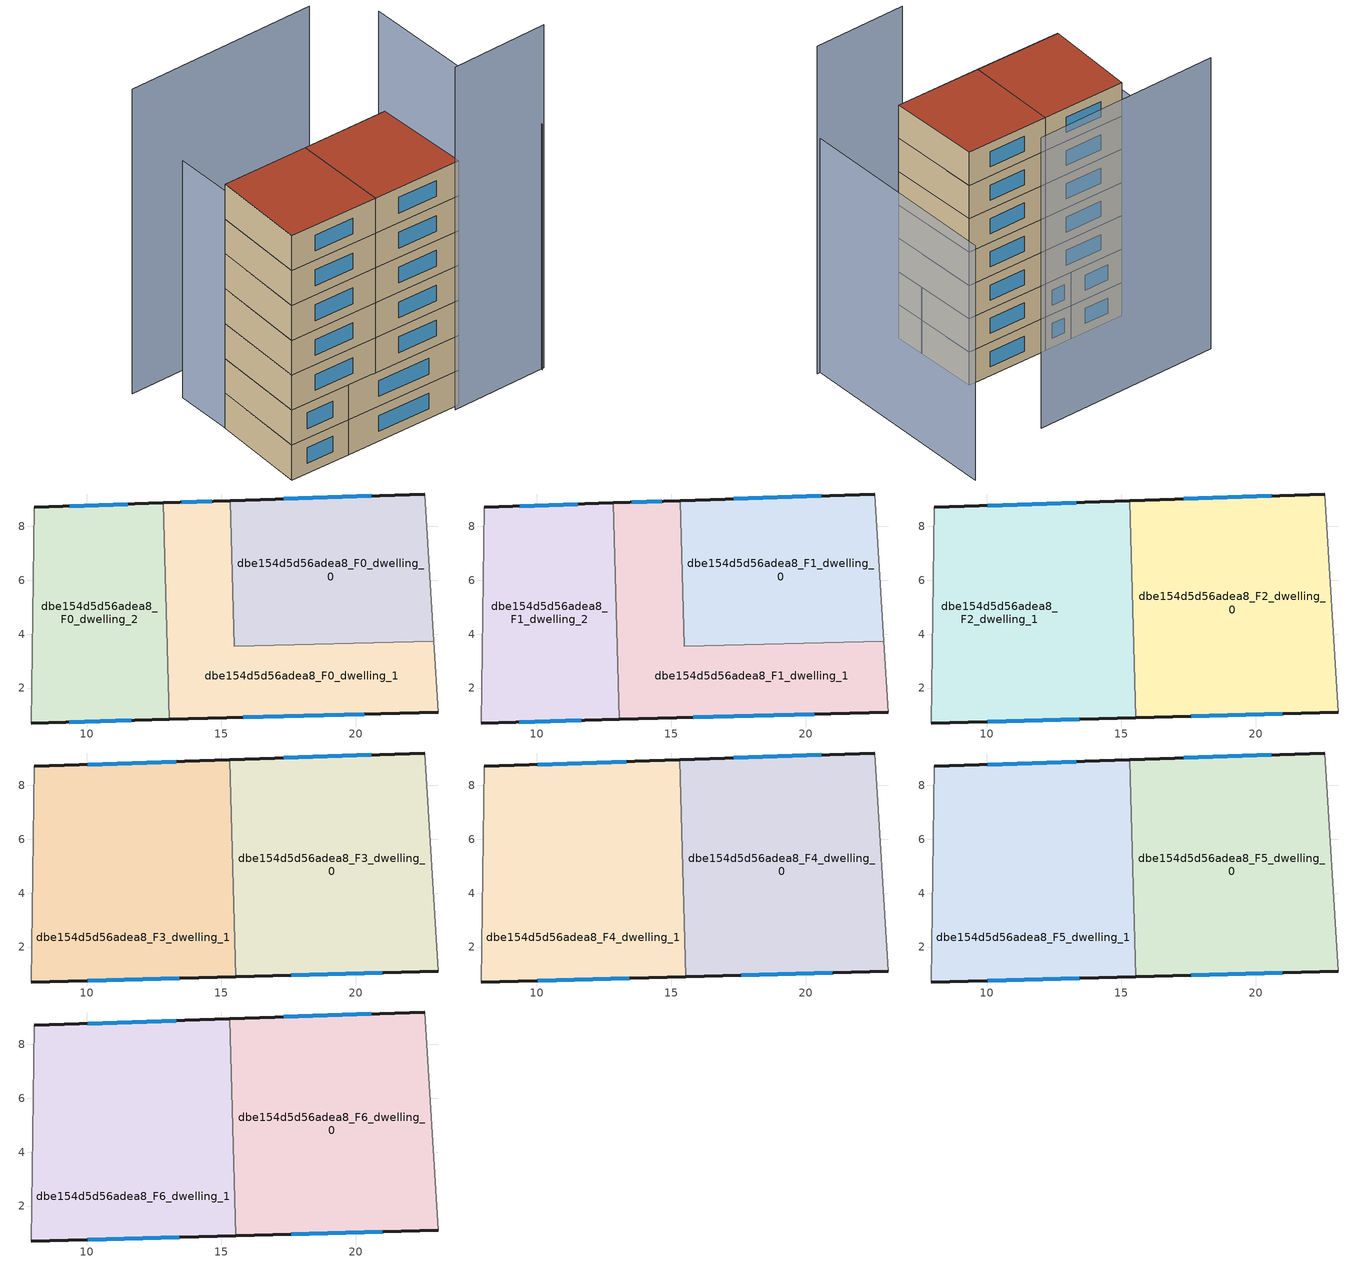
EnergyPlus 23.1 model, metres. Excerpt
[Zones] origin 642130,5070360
dbe154d5d56adea8_F0_dwelling_0
 floor ground (EU_floor_Construction): 22.56,9.2 22.9,3.75 15.48,3.55 15.34,8.96 z0
 wall outside (EU_wall_Construction): 22.56,9.2 15.34,8.96 z0:3
 wall to dbe154d5d56adea8_F0_dwelling_1 (EU_wall_Construction): 15.34,8.96 15.48,3.55 22.9,3.75 z0:3
 wall adiabatic (EU_wall_Construction): 22.9,3.75 22.56,9.2 z0:3
 window (EU_Window_Construction): 20.58,9.14 17.33,9.02 z0.83:2.17
dbe154d5d56adea8_F0_dwelling_1
 floor ground (EU_floor_Construction): 22.9,3.75 23.06,1.1 13.07,0.83 12.86,8.87 15.34,8.96 15.48,3.55 z0
 wall outside (EU_wall_Construction): 13.07,0.83 23.06,1.1 / 15.34,8.96 12.86,8.87 z0:3
 wall adiabatic (EU_wall_Construction): 23.06,1.1 22.9,3.75 z0:3
 wall to dbe154d5d56adea8_F0_dwelling_2 (EU_wall_Construction): 12.86,8.87 13.07,0.83 z0:3
 window (EU_Window_Construction): 15.82,0.91 20.31,1.03 / 14.66,8.93 13.54,8.9 z0.83:2.17
dbe154d5d56adea8_F0_dwelling_2
 floor ground (EU_floor_Construction): 12.86,8.87 13.07,0.83 7.95,0.7 8.05,8.71 z0
 wall outside (EU_wall_Construction): 7.95,0.7 13.07,0.83 / 12.86,8.87 8.05,8.71 z0:3
 wall adiabatic (EU_wall_Construction): 8.05,8.71 7.95,0.7 z0:3
 window (EU_Window_Construction): 9.36,0.74 11.66,0.8 / 11.53,8.83 9.37,8.75 z0.83:2.17
dbe154d5d56adea8_F1_dwelling_0
 floor to dbe154d5d56adea8_F0_dwelling_0 (EU_floor_Construction): 22.56,9.2 22.9,3.75 15.48,3.55 15.34,8.96 z3
 wall outside (EU_wall_Construction): 22.56,9.2 15.34,8.96 z3:6
 wall to dbe154d5d56adea8_F1_dwelling_1 (EU_wall_Construction): 15.34,8.96 15.48,3.55 22.9,3.75 z3:6
 wall adiabatic (EU_wall_Construction): 22.9,3.75 22.56,9.2 z3:6
 window (EU_Window_Construction): 20.58,9.14 17.33,9.02 z3.83:5.17
 ceiling adiabatic (EU_roof_Construction): 22.9,3.75 22.56,9.2 15.34,8.96 15.48,3.55 z6
dbe154d5d56adea8_F1_dwelling_1
 floor to dbe154d5d56adea8_F0_dwelling_1 (EU_floor_Construction): 22.9,3.75 23.06,1.1 13.07,0.83 12.86,8.87 15.34,8.96 15.48,3.55 z3
 wall outside (EU_wall_Construction): 13.07,0.83 23.06,1.1 / 15.34,8.96 12.86,8.87 z3:6
 wall adiabatic (EU_wall_Construction): 23.06,1.1 22.9,3.75 z3:6
 wall to dbe154d5d56adea8_F1_dwelling_2 (EU_wall_Construction): 12.86,8.87 13.07,0.83 z3:6
 window (EU_Window_Construction): 15.82,0.91 20.31,1.03 / 14.66,8.93 13.54,8.9 z3.83:5.17
dbe154d5d56adea8_F1_dwelling_2
 floor to dbe154d5d56adea8_F0_dwelling_2 (EU_floor_Construction): 12.86,8.87 13.07,0.83 7.95,0.7 8.05,8.71 z3
 wall outside (EU_wall_Construction): 7.95,0.7 13.07,0.83 / 12.86,8.87 8.05,8.71 z3:6
 wall adiabatic (EU_wall_Construction): 8.05,8.71 7.95,0.7 z3:6
 window (EU_Window_Construction): 9.36,0.74 11.66,0.8 / 11.53,8.83 9.37,8.75 z3.83:5.17
dbe154d5d56adea8_F2_dwelling_0
 floor to dbe154d5d56adea8_F1_dwelling_1 (EU_floor_Construction): 22.9,3.75 23.06,1.1 15.54,0.9 15.33,8.96 15.34,8.96 15.48,3.55 z6
 floor adiabatic (EU_floor_Construction): 22.56,9.2 23.06,1.1 22.9,3.75 15.48,3.55 15.34,8.96 z6
 wall outside (EU_wall_Construction): 22.56,9.2 15.33,8.96 / 15.54,0.9 23.06,1.1 z6:9
 wall adiabatic (EU_wall_Construction): 23.06,1.1 22.56,9.2 z6:9
 wall to dbe154d5d56adea8_F2_dwelling_1 (EU_wall_Construction): 15.33,8.96 15.54,0.9 z6:9
 window (EU_Window_Construction): 20.57,9.14 17.32,9.02 / 17.61,0.95 20.99,1.04 z6.83:8.17
dbe154d5d56adea8_F2_dwelling_1
 floor to dbe154d5d56adea8_F1_dwelling_1 (EU_floor_Construction): 15.33,8.96 15.54,0.9 13.07,0.84 12.86,8.87 z6
 floor to dbe154d5d56adea8_F1_dwelling_2 (EU_floor_Construction): 12.86,8.87 13.07,0.84 7.95,0.7 8.05,8.71 z6
 wall outside (EU_wall_Construction): 7.95,0.7 15.54,0.9 / 15.33,8.96 8.05,8.71 z6:9
 wall adiabatic (EU_wall_Construction): 8.05,8.71 7.95,0.7 z6:9
 window (EU_Window_Construction): 10.04,0.76 13.45,0.85 / 13.32,8.89 10.05,8.78 z6.83:8.17
dbe154d5d56adea8_F3_dwelling_0
 floor to dbe154d5d56adea8_F2_dwelling_0 (EU_floor_Construction): 22.56,9.2 23.06,1.1 15.54,0.9 15.33,8.96 z9
 wall outside (EU_wall_Construction): 22.56,9.2 15.33,8.96 / 15.54,0.9 23.06,1.1 z9:12
 wall adiabatic (EU_wall_Construction): 23.06,1.1 22.56,9.2 z9:12
 wall to dbe154d5d56adea8_F3_dwelling_1 (EU_wall_Construction): 15.33,8.96 15.54,0.9 z9:12
 window (EU_Window_Construction): 20.57,9.14 17.32,9.02 / 17.61,0.95 20.99,1.04 z9.83:11.17
dbe154d5d56adea8_F3_dwelling_1
 floor to dbe154d5d56adea8_F2_dwelling_1 (EU_floor_Construction): 15.33,8.96 15.54,0.9 7.95,0.7 8.05,8.71 z9
 wall outside (EU_wall_Construction): 7.95,0.7 15.54,0.9 / 15.33,8.96 8.05,8.71 z9:12
 wall adiabatic (EU_wall_Construction): 8.05,8.71 7.95,0.7 z9:12
 window (EU_Window_Construction): 10.04,0.76 13.45,0.85 / 13.32,8.89 10.05,8.78 z9.83:11.17
dbe154d5d56adea8_F4_dwelling_0
 floor to dbe154d5d56adea8_F3_dwelling_0 (EU_floor_Construction): 22.56,9.2 23.06,1.1 15.54,0.9 15.33,8.96 z12
 wall outside (EU_wall_Construction): 22.56,9.2 15.33,8.96 / 15.54,0.9 23.06,1.1 z12:15
 wall adiabatic (EU_wall_Construction): 23.06,1.1 22.56,9.2 z12:15
 wall to dbe154d5d56adea8_F4_dwelling_1 (EU_wall_Construction): 15.33,8.96 15.54,0.9 z12:15
 window (EU_Window_Construction): 20.57,9.14 17.32,9.02 / 17.61,0.95 20.99,1.04 z12.83:14.17
dbe154d5d56adea8_F4_dwelling_1
 floor to dbe154d5d56adea8_F3_dwelling_1 (EU_floor_Construction): 15.33,8.96 15.54,0.9 7.95,0.7 8.05,8.71 z12
 wall outside (EU_wall_Construction): 7.95,0.7 15.54,0.9 / 15.33,8.96 8.05,8.71 z12:15
 wall adiabatic (EU_wall_Construction): 8.05,8.71 7.95,0.7 z12:15
 window (EU_Window_Construction): 10.04,0.76 13.45,0.85 / 13.32,8.89 10.05,8.78 z12.83:14.17
dbe154d5d56adea8_F5_dwelling_0
 floor to dbe154d5d56adea8_F4_dwelling_0 (EU_floor_Construction): 22.56,9.2 23.06,1.1 15.54,0.9 15.33,8.96 z15
 wall outside (EU_wall_Construction): 22.56,9.2 15.33,8.96 / 15.54,0.9 23.06,1.1 z15:18
 wall adiabatic (EU_wall_Construction): 23.06,1.1 22.56,9.2 z15:18
 wall to dbe154d5d56adea8_F5_dwelling_1 (EU_wall_Construction): 15.33,8.96 15.54,0.9 z15:18
 window (EU_Window_Construction): 20.57,9.14 17.32,9.02 / 17.61,0.95 20.99,1.04 z15.83:17.17
dbe154d5d56adea8_F5_dwelling_1
 floor to dbe154d5d56adea8_F4_dwelling_1 (EU_floor_Construction): 15.33,8.96 15.54,0.9 7.95,0.7 8.05,8.71 z15
 wall outside (EU_wall_Construction): 7.95,0.7 15.54,0.9 / 15.33,8.96 8.05,8.71 z15:18
 wall adiabatic (EU_wall_Construction): 8.05,8.71 7.95,0.7 z15:18
 window (EU_Window_Construction): 10.04,0.76 13.45,0.85 / 13.32,8.89 10.05,8.78 z15.83:17.17
dbe154d5d56adea8_F6_dwelling_0
 floor to dbe154d5d56adea8_F5_dwelling_0 (EU_floor_Construction): 22.56,9.2 23.06,1.1 15.54,0.9 15.33,8.96 z18
 wall outside (EU_wall_Construction): 22.56,9.2 15.33,8.96 / 15.54,0.9 23.06,1.1 z18:21
 wall adiabatic (EU_wall_Construction): 23.06,1.1 22.56,9.2 z18:21
 wall to dbe154d5d56adea8_F6_dwelling_1 (EU_wall_Construction): 15.33,8.96 15.54,0.9 z18:21
 window (EU_Window_Construction): 20.57,9.14 17.32,9.02 / 17.61,0.95 20.99,1.04 z18.83:20.17
 roof outside (EU_roof_Construction): 23.06,1.1 22.56,9.2 15.33,8.96 15.54,0.9 z21
dbe154d5d56adea8_F6_dwelling_1
 floor to dbe154d5d56adea8_F5_dwelling_1 (EU_floor_Construction): 15.33,8.96 15.54,0.9 7.95,0.7 8.05,8.71 z18
 wall outside (EU_wall_Construction): 7.95,0.7 15.54,0.9 / 15.33,8.96 8.05,8.71 z18:21
 wall adiabatic (EU_wall_Construction): 8.05,8.71 7.95,0.7 z18:21
 window (EU_Window_Construction): 10.04,0.76 13.45,0.85 / 13.32,8.89 10.05,8.78 z18.83:20.17
 roof outside (EU_roof_Construction): 15.54,0.9 15.33,8.96 8.05,8.71 7.95,0.7 z21
shading: 7.93,13.55 8.29,0.71 z0:20.4; 21.66,16.91 5.35,16.11 z0:26.2; 30.43,1.09 29.67,19.37 z0:21.1; 30.67,1.2 22.47,0.75 z0:29.5
[Building]
EU S2 Campaign: North Axis=0; Terrain=City; Solar Distribution=FullExterior
[Site:Location]
Lyon-Bron: Latitude=45.75; Longitude=5; Time Zone=1; Elevation=198
[SizingPeriod:WeatherFileDays]
AnnualSizingPeriod: Begin Month=1; Begin Day of Month=1; End Month=12; End Day of Month=31; Day of Week for Start Day=Monday; Use Weather File Daylight Saving Period=No; Use Weather File Rain and Snow Indicators=No
[MATERIAL]
EU_InternalMass_Material: Roughness=MediumRough; Thickness=0.1; Conductivity=1; Density=1800; Specific Heat=900; Thermal Absorptance=0.9; Solar Absorptance=0.7; Visible Absorptance=0.7
[MATERIAL:NOMASS] Roughness=MediumRough; Thermal Absorptance=0.9; Solar Absorptance=0.7; Visible Absorptance=0.7
Name | Thermal Resistance
EU_wall_NoMass | 0.87146
EU_roof_NoMass | 0.842276
EU_floor_NoMass | 0.496999
[WINDOWMATERIAL:SIMPLEGLAZINGSYSTEM]
EU_Window_SimpleGlazing: UFactor=2.2525; Solar Heat Gain Coefficient=0.76; Visible Transmittance=0.76
[CONSTRUCTION]
EU_wall_Construction: EU_wall_NoMass
EU_roof_Construction: EU_roof_NoMass
EU_floor_Construction: EU_floor_NoMass
EU_Window_Construction: EU_Window_SimpleGlazing
EU_InternalMass_Construction: EU_InternalMass_Material
[ZONE] Type=1; Multiplier=1; Ceiling Height=autocalculate; Floor Area=autocalculate; Part of Total Floor Area=Yes
Name | Volume
dbe154d5d56adea8_F0_dwelling_0; dbe154d5d56adea8_F1_dwelling_0 | 119.398
dbe154d5d56adea8_F2_dwelling_0; dbe154d5d56adea8_F3_dwelling_0; dbe154d5d56adea8_F4_dwelling_0; dbe154d5d56adea8_F5_dwelling_0; dbe154d5d56adea8_F6_dwelling_0 | 179.113
dbe154d5d56adea8_F0_dwelling_1; dbe154d5d56adea8_F1_dwelling_1 | 119.413
dbe154d5d56adea8_F2_dwelling_1; dbe154d5d56adea8_F3_dwelling_1; dbe154d5d56adea8_F4_dwelling_1; dbe154d5d56adea8_F5_dwelling_1; dbe154d5d56adea8_F6_dwelling_1 | 179.108
dbe154d5d56adea8_F0_dwelling_2; dbe154d5d56adea8_F1_dwelling_2 | 119.422
[INTERNALMASS] Construction=EU_InternalMass_Construction
Name | Zone or ZoneList | Surface Area
dbe154d5d56adea8_F0_dwelling_0_EU_InternalMass | dbe154d5d56adea8_F0_dwelling_0 | 39.8011
dbe154d5d56adea8_F0_dwelling_1_EU_InternalMass | dbe154d5d56adea8_F0_dwelling_1 | 39.8045
dbe154d5d56adea8_F0_dwelling_2_EU_InternalMass | dbe154d5d56adea8_F0_dwelling_2 | 39.8063
dbe154d5d56adea8_F1_dwelling_0_EU_InternalMass | dbe154d5d56adea8_F1_dwelling_0 | 39.8011
dbe154d5d56adea8_F1_dwelling_1_EU_InternalMass | dbe154d5d56adea8_F1_dwelling_1 | 39.8045
dbe154d5d56adea8_F1_dwelling_2_EU_InternalMass | dbe154d5d56adea8_F1_dwelling_2 | 39.8063
dbe154d5d56adea8_F2_dwelling_0_EU_InternalMass | dbe154d5d56adea8_F2_dwelling_0 | 59.7047
dbe154d5d56adea8_F2_dwelling_1_EU_InternalMass | dbe154d5d56adea8_F2_dwelling_1 | 59.7026
dbe154d5d56adea8_F3_dwelling_0_EU_InternalMass | dbe154d5d56adea8_F3_dwelling_0 | 59.7047
dbe154d5d56adea8_F3_dwelling_1_EU_InternalMass | dbe154d5d56adea8_F3_dwelling_1 | 59.7026
dbe154d5d56adea8_F4_dwelling_0_EU_InternalMass | dbe154d5d56adea8_F4_dwelling_0 | 59.7047
dbe154d5d56adea8_F4_dwelling_1_EU_InternalMass | dbe154d5d56adea8_F4_dwelling_1 | 59.7026
dbe154d5d56adea8_F5_dwelling_0_EU_InternalMass | dbe154d5d56adea8_F5_dwelling_0 | 59.7047
dbe154d5d56adea8_F5_dwelling_1_EU_InternalMass | dbe154d5d56adea8_F5_dwelling_1 | 59.7026
dbe154d5d56adea8_F6_dwelling_0_EU_InternalMass | dbe154d5d56adea8_F6_dwelling_0 | 59.7047
dbe154d5d56adea8_F6_dwelling_1_EU_InternalMass | dbe154d5d56adea8_F6_dwelling_1 | 59.7026
[OTHEREQUIPMENT] Fuel Type=Electricity; Design Level Calculation Method=Watts/Area; Power per Zone Floor Area=1; Fraction Latent=0; Fraction Radiant=0; Fraction Lost=0; Carbon Dioxide Generation Rate=0; EndUse Subcategory=EU_Step8_InternalGains
Name | Zone or ZoneList or Space or SpaceList | Schedule
EU_Step8_InternalGain_dbe154d5d56adea8_F0_dwelling_0_f000 | dbe154d5d56adea8_F0_dwelling_0 | EU_Step8_GainSchedule_dbe154d5d56adea8_F0_dwelling_0_f000
EU_Step8_InternalGain_dbe154d5d56adea8_F0_dwelling_1_f000 | dbe154d5d56adea8_F0_dwelling_1 | EU_Step8_GainSchedule_dbe154d5d56adea8_F0_dwelling_1_f000
EU_Step8_InternalGain_dbe154d5d56adea8_F0_dwelling_2_f000 | dbe154d5d56adea8_F0_dwelling_2 | EU_Step8_GainSchedule_dbe154d5d56adea8_F0_dwelling_2_f000
EU_Step8_InternalGain_dbe154d5d56adea8_F1_dwelling_0_f000 | dbe154d5d56adea8_F1_dwelling_0 | EU_Step8_GainSchedule_dbe154d5d56adea8_F1_dwelling_0_f000
EU_Step8_InternalGain_dbe154d5d56adea8_F1_dwelling_1_f000 | dbe154d5d56adea8_F1_dwelling_1 | EU_Step8_GainSchedule_dbe154d5d56adea8_F1_dwelling_1_f000
EU_Step8_InternalGain_dbe154d5d56adea8_F1_dwelling_2_f000 | dbe154d5d56adea8_F1_dwelling_2 | EU_Step8_GainSchedule_dbe154d5d56adea8_F1_dwelling_2_f000
EU_Step8_InternalGain_dbe154d5d56adea8_F2_dwelling_0_f000 | dbe154d5d56adea8_F2_dwelling_0 | EU_Step8_GainSchedule_dbe154d5d56adea8_F2_dwelling_0_f000
EU_Step8_InternalGain_dbe154d5d56adea8_F2_dwelling_1_f000 | dbe154d5d56adea8_F2_dwelling_1 | EU_Step8_GainSchedule_dbe154d5d56adea8_F2_dwelling_1_f000
EU_Step8_InternalGain_dbe154d5d56adea8_F3_dwelling_0_f000 | dbe154d5d56adea8_F3_dwelling_0 | EU_Step8_GainSchedule_dbe154d5d56adea8_F3_dwelling_0_f000
EU_Step8_InternalGain_dbe154d5d56adea8_F3_dwelling_1_f000 | dbe154d5d56adea8_F3_dwelling_1 | EU_Step8_GainSchedule_dbe154d5d56adea8_F3_dwelling_1_f000
EU_Step8_InternalGain_dbe154d5d56adea8_F4_dwelling_0_f000 | dbe154d5d56adea8_F4_dwelling_0 | EU_Step8_GainSchedule_dbe154d5d56adea8_F4_dwelling_0_f000
EU_Step8_InternalGain_dbe154d5d56adea8_F4_dwelling_1_f000 | dbe154d5d56adea8_F4_dwelling_1 | EU_Step8_GainSchedule_dbe154d5d56adea8_F4_dwelling_1_f000
EU_Step8_InternalGain_dbe154d5d56adea8_F5_dwelling_0_f000 | dbe154d5d56adea8_F5_dwelling_0 | EU_Step8_GainSchedule_dbe154d5d56adea8_F5_dwelling_0_f000
EU_Step8_InternalGain_dbe154d5d56adea8_F5_dwelling_1_f000 | dbe154d5d56adea8_F5_dwelling_1 | EU_Step8_GainSchedule_dbe154d5d56adea8_F5_dwelling_1_f000
EU_Step8_InternalGain_dbe154d5d56adea8_F6_dwelling_0_f000 | dbe154d5d56adea8_F6_dwelling_0 | EU_Step8_GainSchedule_dbe154d5d56adea8_F6_dwelling_0_f000
EU_Step8_InternalGain_dbe154d5d56adea8_F6_dwelling_1_f000 | dbe154d5d56adea8_F6_dwelling_1 | EU_Step8_GainSchedule_dbe154d5d56adea8_F6_dwelling_1_f000
[ZONEVENTILATION:DESIGNFLOWRATE] Schedule=EU_AlwaysOn; Design Flow Rate Calculation Method=AirChanges/Hour; Air Changes per Hour=0.425; Ventilation Type=Natural; Fan Pressure Rise=0; Fan Total Efficiency=1; Constant Term Coefficient=1; Temperature Term Coefficient=0; Velocity Term Coefficient=0; Velocity Squared Term Coefficient=0; Minimum Indoor Temperature=-100; Maximum Indoor Temperature=100; Delta Temperature=-100; Minimum Outdoor Temperature=-100; Maximum Outdoor Temperature=100; Maximum Wind Speed=40
Name | Zone or ZoneList or Space or SpaceList
EU_ConstantAir_dbe154d5d56adea8_F0_dwelling_0 | dbe154d5d56adea8_F0_dwelling_0
EU_ConstantAir_dbe154d5d56adea8_F0_dwelling_1 | dbe154d5d56adea8_F0_dwelling_1
EU_ConstantAir_dbe154d5d56adea8_F0_dwelling_2 | dbe154d5d56adea8_F0_dwelling_2
EU_ConstantAir_dbe154d5d56adea8_F1_dwelling_0 | dbe154d5d56adea8_F1_dwelling_0
EU_ConstantAir_dbe154d5d56adea8_F1_dwelling_1 | dbe154d5d56adea8_F1_dwelling_1
EU_ConstantAir_dbe154d5d56adea8_F1_dwelling_2 | dbe154d5d56adea8_F1_dwelling_2
EU_ConstantAir_dbe154d5d56adea8_F2_dwelling_0 | dbe154d5d56adea8_F2_dwelling_0
EU_ConstantAir_dbe154d5d56adea8_F2_dwelling_1 | dbe154d5d56adea8_F2_dwelling_1
EU_ConstantAir_dbe154d5d56adea8_F3_dwelling_0 | dbe154d5d56adea8_F3_dwelling_0
EU_ConstantAir_dbe154d5d56adea8_F3_dwelling_1 | dbe154d5d56adea8_F3_dwelling_1
EU_ConstantAir_dbe154d5d56adea8_F4_dwelling_0 | dbe154d5d56adea8_F4_dwelling_0
EU_ConstantAir_dbe154d5d56adea8_F4_dwelling_1 | dbe154d5d56adea8_F4_dwelling_1
EU_ConstantAir_dbe154d5d56adea8_F5_dwelling_0 | dbe154d5d56adea8_F5_dwelling_0
EU_ConstantAir_dbe154d5d56adea8_F5_dwelling_1 | dbe154d5d56adea8_F5_dwelling_1
EU_ConstantAir_dbe154d5d56adea8_F6_dwelling_0 | dbe154d5d56adea8_F6_dwelling_0
EU_ConstantAir_dbe154d5d56adea8_F6_dwelling_1 | dbe154d5d56adea8_F6_dwelling_1
[HVACTEMPLATE:THERMOSTAT] Constant Heating Setpoint=20; Constant Cooling Setpoint=50
EU_HeatOnly_dbe154d5d56adea8_F0_dwelling_0; EU_HeatOnly_dbe154d5d56adea8_F0_dwelling_1; EU_HeatOnly_dbe154d5d56adea8_F0_dwelling_2; EU_HeatOnly_dbe154d5d56adea8_F1_dwelling_0; EU_HeatOnly_dbe154d5d56adea8_F1_dwelling_1; EU_HeatOnly_dbe154d5d56adea8_F1_dwelling_2; EU_HeatOnly_dbe154d5d56adea8_F2_dwelling_0; EU_HeatOnly_dbe154d5d56adea8_F2_dwelling_1; EU_HeatOnly_dbe154d5d56adea8_F3_dwelling_0; EU_HeatOnly_dbe154d5d56adea8_F3_dwelling_1; EU_HeatOnly_dbe154d5d56adea8_F4_dwelling_0; EU_HeatOnly_dbe154d5d56adea8_F4_dwelling_1; EU_HeatOnly_dbe154d5d56adea8_F5_dwelling_0; EU_HeatOnly_dbe154d5d56adea8_F5_dwelling_1; EU_HeatOnly_dbe154d5d56adea8_F6_dwelling_0; EU_HeatOnly_dbe154d5d56adea8_F6_dwelling_1
[HVACTEMPLATE:ZONE:IDEALLOADSAIRSYSTEM] System Availability Schedule=EU_AlwaysOn; Maximum Heating Supply Air Temperature=50; Minimum Cooling Supply Air Temperature=13; Maximum Heating Supply Air Humidity Ratio=0.0156; Minimum Cooling Supply Air Humidity Ratio=0.0077; Heating Limit=NoLimit; Cooling Limit=NoLimit; Heating Availability Schedule=EU_AlwaysOn; Cooling Availability Schedule=EU_CoolingOff; Dehumidification Control Type=ConstantSensibleHeatRatio; Cooling Sensible Heat Ratio=0.7; Dehumidification Setpoint=60; Humidification Control Type=None; Humidification Setpoint=30; Outdoor Air Method=None; Outdoor Air Flow Rate per Person=0.00944; Outdoor Air Flow Rate per Zone Floor Area=0; Outdoor Air Flow Rate per Zone=0; Demand Controlled Ventilation Type=None; Outdoor Air Economizer Type=NoEconomizer; Heat Recovery Type=None; Sensible Heat Recovery Effectiveness=0.7; Latent Heat Recovery Effectiveness=0.65
Name | Template Thermostat
dbe154d5d56adea8_F0_dwelling_0 | EU_HeatOnly_dbe154d5d56adea8_F0_dwelling_0
dbe154d5d56adea8_F0_dwelling_1 | EU_HeatOnly_dbe154d5d56adea8_F0_dwelling_1
dbe154d5d56adea8_F0_dwelling_2 | EU_HeatOnly_dbe154d5d56adea8_F0_dwelling_2
dbe154d5d56adea8_F1_dwelling_0 | EU_HeatOnly_dbe154d5d56adea8_F1_dwelling_0
dbe154d5d56adea8_F1_dwelling_1 | EU_HeatOnly_dbe154d5d56adea8_F1_dwelling_1
dbe154d5d56adea8_F1_dwelling_2 | EU_HeatOnly_dbe154d5d56adea8_F1_dwelling_2
dbe154d5d56adea8_F2_dwelling_0 | EU_HeatOnly_dbe154d5d56adea8_F2_dwelling_0
dbe154d5d56adea8_F2_dwelling_1 | EU_HeatOnly_dbe154d5d56adea8_F2_dwelling_1
dbe154d5d56adea8_F3_dwelling_0 | EU_HeatOnly_dbe154d5d56adea8_F3_dwelling_0
dbe154d5d56adea8_F3_dwelling_1 | EU_HeatOnly_dbe154d5d56adea8_F3_dwelling_1
dbe154d5d56adea8_F4_dwelling_0 | EU_HeatOnly_dbe154d5d56adea8_F4_dwelling_0
dbe154d5d56adea8_F4_dwelling_1 | EU_HeatOnly_dbe154d5d56adea8_F4_dwelling_1
dbe154d5d56adea8_F5_dwelling_0 | EU_HeatOnly_dbe154d5d56adea8_F5_dwelling_0
dbe154d5d56adea8_F5_dwelling_1 | EU_HeatOnly_dbe154d5d56adea8_F5_dwelling_1
dbe154d5d56adea8_F6_dwelling_0 | EU_HeatOnly_dbe154d5d56adea8_F6_dwelling_0
dbe154d5d56adea8_F6_dwelling_1 | EU_HeatOnly_dbe154d5d56adea8_F6_dwelling_1
[SIZING:ZONE] Zone Cooling Design Supply Air Temperature Input Method=SupplyAirTemperature; Zone Cooling Design Supply Air Temperature=13; Zone Heating Design Supply Air Temperature Input Method=SupplyAirTemperature; Zone Heating Design Supply Air Temperature=50; Zone Cooling Design Supply Air Humidity Ratio=0.008; Zone Heating Design Supply Air Humidity Ratio=0.008; Cooling Design Air Flow Method=DesignDay; Cooling Design Air Flow Rate=0; Cooling Minimum Air Flow per Zone Floor Area=0.000762; Cooling Minimum Air Flow=0; Cooling Minimum Air Flow Fraction=0.2; Heating Design Air Flow Method=DesignDay; Heating Design Air Flow Rate=0; Heating Maximum Air Flow per Zone Floor Area=0.002032; Heating Maximum Air Flow=0.141576; Heating Maximum Air Flow Fraction=0.3; Account for Dedicated Outdoor Air System=No; Dedicated Outdoor Air System Control Strategy=NeutralSupplyAir; Dedicated Outdoor Air Low Setpoint Temperature for Design=autosize; Dedicated Outdoor Air High Setpoint Temperature for Design=autosize; Zone Load Sizing Method=Sensible Load Only No Latent Load; Zone Latent Cooling Design Supply Air Humidity Ratio Input Method=HumidityRatioDifference; Zone Cooling Design Supply Air Humidity Ratio Difference=0.005; Zone Latent Heating Design Supply Air Humidity Ratio Input Method=HumidityRatioDifference; Zone Humidification Design Supply Air Humidity Ratio Difference=0.005
dbe154d5d56adea8_F0_dwelling_0; dbe154d5d56adea8_F0_dwelling_1; dbe154d5d56adea8_F0_dwelling_2; dbe154d5d56adea8_F1_dwelling_0; dbe154d5d56adea8_F1_dwelling_1; dbe154d5d56adea8_F1_dwelling_2; dbe154d5d56adea8_F2_dwelling_0; dbe154d5d56adea8_F2_dwelling_1; dbe154d5d56adea8_F3_dwelling_0; dbe154d5d56adea8_F3_dwelling_1; dbe154d5d56adea8_F4_dwelling_0; dbe154d5d56adea8_F4_dwelling_1; dbe154d5d56adea8_F5_dwelling_0; dbe154d5d56adea8_F5_dwelling_1; dbe154d5d56adea8_F6_dwelling_0; dbe154d5d56adea8_F6_dwelling_1
[SCHEDULE:CONSTANT]
Name | Hourly Value
EU_AlwaysOn | 1
EU_CoolingOff | 0
[SCHEDULE:FILE] Column Number=1; Rows to Skip at Top=0; Number of Hours of Data=8760; Column Separator=Comma; Interpolate to Timestep=No; Minutes per Item=60; Adjust Schedule for Daylight Savings=Yes
Name | File
EU_Step8_GainSchedule_dbe154d5d56adea8_F0_dwelling_0_f000 | ../../schedules/dbe154d5d56adea8/dbe154d5d56adea8_F0_dwelling_0_f000_gain.csv
EU_Step8_GainSchedule_dbe154d5d56adea8_F0_dwelling_1_f000 | ../../schedules/dbe154d5d56adea8/dbe154d5d56adea8_F0_dwelling_1_f000_gain.csv
EU_Step8_GainSchedule_dbe154d5d56adea8_F0_dwelling_2_f000 | ../../schedules/dbe154d5d56adea8/dbe154d5d56adea8_F0_dwelling_2_f000_gain.csv
EU_Step8_GainSchedule_dbe154d5d56adea8_F1_dwelling_0_f000 | ../../schedules/dbe154d5d56adea8/dbe154d5d56adea8_F1_dwelling_0_f000_gain.csv
EU_Step8_GainSchedule_dbe154d5d56adea8_F1_dwelling_1_f000 | ../../schedules/dbe154d5d56adea8/dbe154d5d56adea8_F1_dwelling_1_f000_gain.csv
EU_Step8_GainSchedule_dbe154d5d56adea8_F1_dwelling_2_f000 | ../../schedules/dbe154d5d56adea8/dbe154d5d56adea8_F1_dwelling_2_f000_gain.csv
EU_Step8_GainSchedule_dbe154d5d56adea8_F2_dwelling_0_f000 | ../../schedules/dbe154d5d56adea8/dbe154d5d56adea8_F2_dwelling_0_f000_gain.csv
EU_Step8_GainSchedule_dbe154d5d56adea8_F2_dwelling_1_f000 | ../../schedules/dbe154d5d56adea8/dbe154d5d56adea8_F2_dwelling_1_f000_gain.csv
EU_Step8_GainSchedule_dbe154d5d56adea8_F3_dwelling_0_f000 | ../../schedules/dbe154d5d56adea8/dbe154d5d56adea8_F3_dwelling_0_f000_gain.csv
EU_Step8_GainSchedule_dbe154d5d56adea8_F3_dwelling_1_f000 | ../../schedules/dbe154d5d56adea8/dbe154d5d56adea8_F3_dwelling_1_f000_gain.csv
EU_Step8_GainSchedule_dbe154d5d56adea8_F4_dwelling_0_f000 | ../../schedules/dbe154d5d56adea8/dbe154d5d56adea8_F4_dwelling_0_f000_gain.csv
EU_Step8_GainSchedule_dbe154d5d56adea8_F4_dwelling_1_f000 | ../../schedules/dbe154d5d56adea8/dbe154d5d56adea8_F4_dwelling_1_f000_gain.csv
EU_Step8_GainSchedule_dbe154d5d56adea8_F5_dwelling_0_f000 | ../../schedules/dbe154d5d56adea8/dbe154d5d56adea8_F5_dwelling_0_f000_gain.csv
EU_Step8_GainSchedule_dbe154d5d56adea8_F5_dwelling_1_f000 | ../../schedules/dbe154d5d56adea8/dbe154d5d56adea8_F5_dwelling_1_f000_gain.csv
EU_Step8_GainSchedule_dbe154d5d56adea8_F6_dwelling_0_f000 | ../../schedules/dbe154d5d56adea8/dbe154d5d56adea8_F6_dwelling_0_f000_gain.csv
EU_Step8_GainSchedule_dbe154d5d56adea8_F6_dwelling_1_f000 | ../../schedules/dbe154d5d56adea8/dbe154d5d56adea8_F6_dwelling_1_f000_gain.csv
